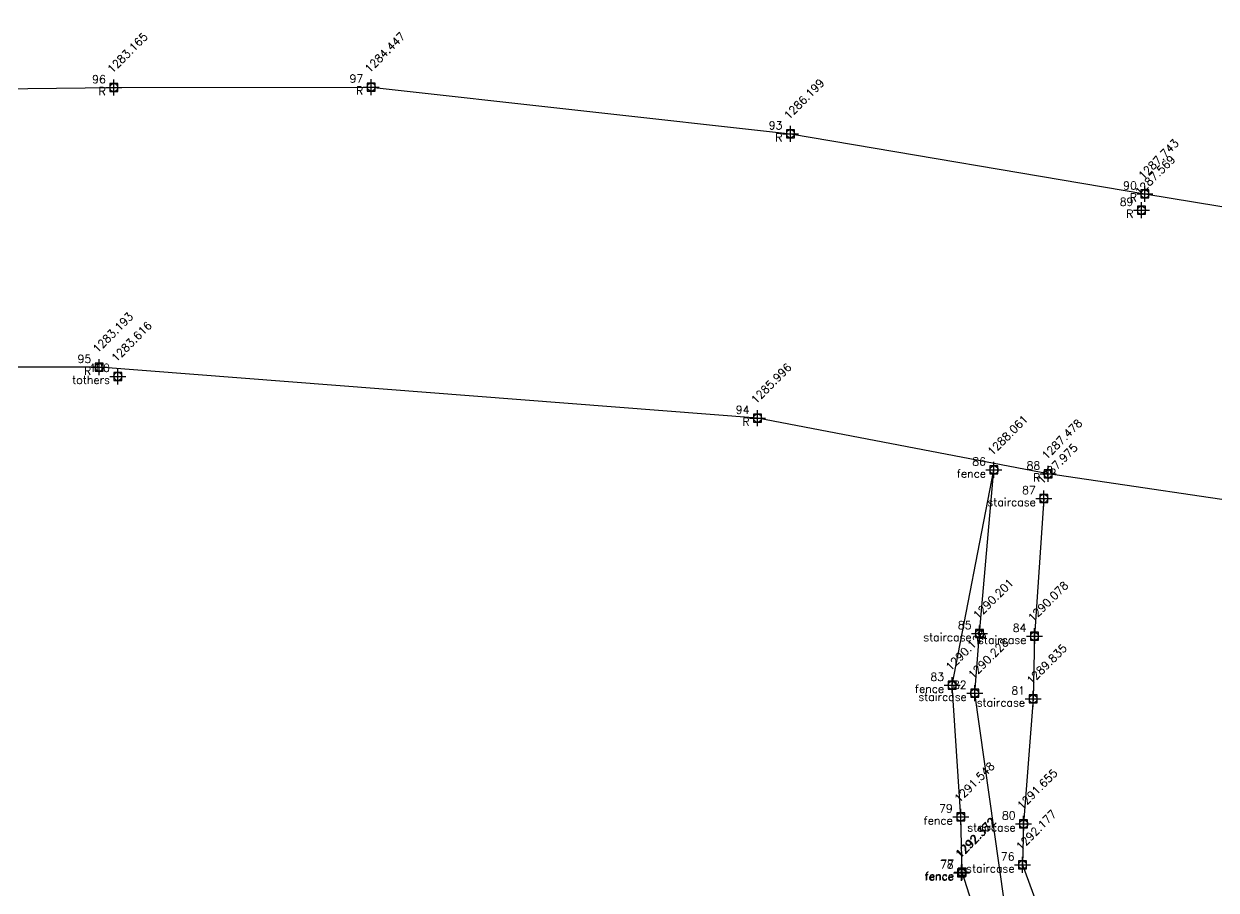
# Model space of a CAD drawing. Header units: metres. Extents: x 345912 to 349030, y 3061206 to 3061792.
# Drawn here: x 347486.64 to 347523.89, y 3061680.78 to 3061707.85 of the extents above; entities that cross this region are included whole.
import ezdxf
from ezdxf.enums import TextEntityAlignment as Align

# ---------------------------------------------------------------- set-up
doc = ezdxf.new("R2010")
doc.units = ezdxf.units.M
doc.header["$MEASUREMENT"] = 0
doc.header["$PDMODE"] = 98
doc.header["$PDSIZE"] = 0.25
for name, color, linetype in [('Features', 5, 'Continuous'), ('fence', 170, 'Continuous'), ('Points', 7, 'Continuous'), ('Points-ELV', 6, 'Continuous'), ('Points-NUM', 4, 'Continuous'), ('Points-TXT', 3, 'Continuous'), ('R', 1, 'Continuous'), ('staircase', 151, 'Continuous'), ('tothers', 7, 'Continuous')]:
    doc.layers.add(name, color=color, linetype=linetype)
doc.styles.add('romans', font='romans.shx')
doc.linetypes.add('FENCELINE2', pattern='A,0.25,-0.1,[132,ltypeshp.shx,S=0.1,R=0,X=-0.1,Y=0],-0.1,1', length=1.45)
picture_1 = doc.add_image_def('image1.jpg', size_in_pixel=(3507, 4960))

# ---------------------------------------------------------------- blocks, each defined once
blk = doc.blocks.new('POINTS')
at = {"layer": 'Points'}
blk.add_line((0, 0), (0, 0), dxfattribs=at)
blk.add_point((0, 0), dxfattribs=at)
at = {"layer": 'Points-ELV', "style": 'romans'}
blk.add_attdef('ELEV', text='', height=1, rotation=45, dxfattribs=at).set_placement((0, 0), align=Align.BOTTOM_LEFT)
at = {"layer": 'Points-NUM', "style": 'romans'}
blk.add_attdef('PTNUM', text='', height=1, dxfattribs=at).set_placement((0, 0), align=Align.BOTTOM_RIGHT)
at = {"layer": 'Points-TXT', "style": 'romans'}
blk.add_attdef('DESC', text='', height=1, dxfattribs=at).set_placement((0, 0), align=Align.BOTTOM_RIGHT)
blk = doc.blocks.new('dh')
at = {"layer": 'fence', "linetype": 'FENCELINE2'}
blk.add_lwpolyline([(346625.691, 3061332.02), (346624.863, 3061334.6), (346624.821, 3061336.327), (346624.55, 3061340.443), (346625.859, 3061347.17)], dxfattribs=at)
at = {"layer": 'R'}
for points in [[(346470.8, 3061337.185), (346474.65, 3061340.185), (346477.595, 3061342.279), (346480.492, 3061344.098), (346484.067, 3061346.193), (346493.109, 3061350.19), (346501.168, 3061352.853), (346507.472, 3061355.156), (346517.062, 3061356.668), (346525.415, 3061357.549), (346531.112, 3061358.336), (346598.36, 3061359.118), (346606.403, 3061359.135), (346619.498, 3061357.676), (346630.573, 3061355.794), (346651.92, 3061352.284)], [(346649.951, 3061343.735), (346627.556, 3061347.044), (346618.472, 3061348.789), (346597.905, 3061350.377), (346531.896, 3061350.384), (346516.74, 3061347.88), (346501.121, 3061344.123), (346497.494, 3061343.302), (346491.76, 3061340.668), (346490.424, 3061339.807), (346485.111, 3061335.573), (346482.366, 3061333.706), (346478.345, 3061331.457)]]:
    blk.add_lwpolyline(points, dxfattribs=at)
at = {"layer": 'staircase'}
for points in [[(346621.045, 3061319.621), (346622.321, 3061321.431), (346624.427, 3061324.445), (346624.899, 3061325.557), (346626.498, 3061328.58), (346626.578, 3061329.56), (346626.636, 3061330.471), (346625.256, 3061340.191), (346625.409, 3061342.057), (346625.859, 3061347.17)], [(346627.415, 3061346.278), (346627.122, 3061341.972), (346627.079, 3061340.012), (346626.786, 3061336.11), (346626.751, 3061334.827), (346628.116, 3061331.113), (346628.816, 3061330.399), (346629.192, 3061329.886), (346629.348, 3061329.497), (346629.45, 3061328.704), (346629.299, 3061328.148), (346629.005, 3061327.77), (346628.462, 3061327.31), (346628.172, 3061327.498), (346626.914, 3061324.994), (346626.087, 3061323.395), (346623.977, 3061320.22), (346623.391, 3061319.004)]]:
    blk.add_lwpolyline(points, dxfattribs=at)
at = {"layer": 'fence', "linetype": 'Continuous'}
ref = blk.add_blockref('POINTS', (346625.859, 3061347.17, 1288.061), dxfattribs=at)
ref.add_attrib('PTNUM', '86', dxfattribs={"layer": 'Points-NUM', "height": 0.25, "style": 'romans'}).set_placement((346625.609, 3061347.2325, 1288.061), align=Align.BOTTOM_RIGHT)
ref.add_attrib('DESC', 'fence', dxfattribs={"layer": 'Points-TXT', "height": 0.25, "style": 'romans'}).set_placement((346625.609, 3061346.8575, 1288.061), align=Align.BOTTOM_RIGHT)
ref.add_attrib('ELEV', '1288.061', dxfattribs={"layer": 'Points-ELV', "height": 0.25, "rotation": 45, "style": 'romans'}).set_placement((346625.859, 3061347.545, 1288.061), align=Align.BOTTOM_LEFT)
ref = blk.add_blockref('POINTS', (346624.55, 3061340.443, 1290.128), dxfattribs=at)
ref.add_attrib('PTNUM', '83', dxfattribs={"layer": 'Points-NUM', "height": 0.25, "style": 'romans'}).set_placement((346624.3, 3061340.5055, 1290.128), align=Align.BOTTOM_RIGHT)
ref.add_attrib('DESC', 'fence', dxfattribs={"layer": 'Points-TXT', "height": 0.25, "style": 'romans'}).set_placement((346624.3, 3061340.1305, 1290.128), align=Align.BOTTOM_RIGHT)
ref.add_attrib('ELEV', '1290.128', dxfattribs={"layer": 'Points-ELV', "height": 0.25, "rotation": 45, "style": 'romans'}).set_placement((346624.55, 3061340.818, 1290.128), align=Align.BOTTOM_LEFT)
ref = blk.add_blockref('POINTS', (346624.821, 3061336.327, 1291.548), dxfattribs=at)
ref.add_attrib('PTNUM', '79', dxfattribs={"layer": 'Points-NUM', "height": 0.25, "style": 'romans'}).set_placement((346624.571, 3061336.3895, 1291.548), align=Align.BOTTOM_RIGHT)
ref.add_attrib('DESC', 'fence', dxfattribs={"layer": 'Points-TXT', "height": 0.25, "style": 'romans'}).set_placement((346624.571, 3061336.0145, 1291.548), align=Align.BOTTOM_RIGHT)
ref.add_attrib('ELEV', '1291.548', dxfattribs={"layer": 'Points-ELV', "height": 0.25, "rotation": 45, "style": 'romans'}).set_placement((346624.821, 3061336.702, 1291.548), align=Align.BOTTOM_LEFT)
ref = blk.add_blockref('POINTS', (346624.849, 3061334.575, 1292.382), dxfattribs=at)
ref.add_attrib('PTNUM', '78', dxfattribs={"layer": 'Points-NUM', "height": 0.25, "style": 'romans'}).set_placement((346624.599, 3061334.6375, 1292.382), align=Align.BOTTOM_RIGHT)
ref.add_attrib('DESC', 'fence', dxfattribs={"layer": 'Points-TXT', "height": 0.25, "style": 'romans'}).set_placement((346624.599, 3061334.2625, 1292.382), align=Align.BOTTOM_RIGHT)
ref.add_attrib('ELEV', '1292.382', dxfattribs={"layer": 'Points-ELV', "height": 0.25, "rotation": 45, "style": 'romans'}).set_placement((346624.849, 3061334.95, 1292.382), align=Align.BOTTOM_LEFT)
ref = blk.add_blockref('POINTS', (346624.863, 3061334.6, 1292.372), dxfattribs=at)
ref.add_attrib('PTNUM', '77', dxfattribs={"layer": 'Points-NUM', "height": 0.25, "style": 'romans'}).set_placement((346624.613, 3061334.6625, 1292.372), align=Align.BOTTOM_RIGHT)
ref.add_attrib('DESC', 'fence', dxfattribs={"layer": 'Points-TXT', "height": 0.25, "style": 'romans'}).set_placement((346624.613, 3061334.2875, 1292.372), align=Align.BOTTOM_RIGHT)
ref.add_attrib('ELEV', '1292.372', dxfattribs={"layer": 'Points-ELV', "height": 0.25, "rotation": 45, "style": 'romans'}).set_placement((346624.863, 3061334.975, 1292.372), align=Align.BOTTOM_LEFT)
at = {"layer": 'R', "linetype": 'Continuous'}
ref = blk.add_blockref('POINTS', (346598.36, 3061359.118, 1283.165), dxfattribs=at)
ref.add_attrib('PTNUM', '96', dxfattribs={"layer": 'Points-NUM', "height": 0.25, "style": 'romans'}).set_placement((346598.11, 3061359.1805, 1283.165), align=Align.BOTTOM_RIGHT)
ref.add_attrib('DESC', 'R', dxfattribs={"layer": 'Points-TXT', "height": 0.25, "style": 'romans'}).set_placement((346598.11, 3061358.8055, 1283.165), align=Align.BOTTOM_RIGHT)
ref.add_attrib('ELEV', '1283.165', dxfattribs={"layer": 'Points-ELV', "height": 0.25, "rotation": 45, "style": 'romans'}).set_placement((346598.36, 3061359.493, 1283.165), align=Align.BOTTOM_LEFT)
ref = blk.add_blockref('POINTS', (346606.403, 3061359.135, 1284.447), dxfattribs=at)
ref.add_attrib('PTNUM', '97', dxfattribs={"layer": 'Points-NUM', "height": 0.25, "style": 'romans'}).set_placement((346606.153, 3061359.1975, 1284.447), align=Align.BOTTOM_RIGHT)
ref.add_attrib('DESC', 'R', dxfattribs={"layer": 'Points-TXT', "height": 0.25, "style": 'romans'}).set_placement((346606.153, 3061358.8225, 1284.447), align=Align.BOTTOM_RIGHT)
ref.add_attrib('ELEV', '1284.447', dxfattribs={"layer": 'Points-ELV', "height": 0.25, "rotation": 45, "style": 'romans'}).set_placement((346606.403, 3061359.51, 1284.447), align=Align.BOTTOM_LEFT)
ref = blk.add_blockref('POINTS', (346619.498, 3061357.676, 1286.199), dxfattribs=at)
ref.add_attrib('PTNUM', '93', dxfattribs={"layer": 'Points-NUM', "height": 0.25, "style": 'romans'}).set_placement((346619.248, 3061357.7385, 1286.199), align=Align.BOTTOM_RIGHT)
ref.add_attrib('DESC', 'R', dxfattribs={"layer": 'Points-TXT', "height": 0.25, "style": 'romans'}).set_placement((346619.248, 3061357.3635, 1286.199), align=Align.BOTTOM_RIGHT)
ref.add_attrib('ELEV', '1286.199', dxfattribs={"layer": 'Points-ELV', "height": 0.25, "rotation": 45, "style": 'romans'}).set_placement((346619.498, 3061358.051, 1286.199), align=Align.BOTTOM_LEFT)
ref = blk.add_blockref('POINTS', (346630.573, 3061355.794, 1287.743), dxfattribs=at)
ref.add_attrib('PTNUM', '90', dxfattribs={"layer": 'Points-NUM', "height": 0.25, "style": 'romans'}).set_placement((346630.323, 3061355.8565, 1287.743), align=Align.BOTTOM_RIGHT)
ref.add_attrib('DESC', 'R', dxfattribs={"layer": 'Points-TXT', "height": 0.25, "style": 'romans'}).set_placement((346630.323, 3061355.4815, 1287.743), align=Align.BOTTOM_RIGHT)
ref.add_attrib('ELEV', '1287.743', dxfattribs={"layer": 'Points-ELV', "height": 0.25, "rotation": 45, "style": 'romans'}).set_placement((346630.573, 3061356.169, 1287.743), align=Align.BOTTOM_LEFT)
ref = blk.add_blockref('POINTS', (346630.464, 3061355.286, 1287.569), dxfattribs=at)
ref.add_attrib('PTNUM', '89', dxfattribs={"layer": 'Points-NUM', "height": 0.25, "style": 'romans'}).set_placement((346630.214, 3061355.3485, 1287.569), align=Align.BOTTOM_RIGHT)
ref.add_attrib('DESC', 'R', dxfattribs={"layer": 'Points-TXT', "height": 0.25, "style": 'romans'}).set_placement((346630.214, 3061354.9735, 1287.569), align=Align.BOTTOM_RIGHT)
ref.add_attrib('ELEV', '1287.569', dxfattribs={"layer": 'Points-ELV', "height": 0.25, "rotation": 45, "style": 'romans'}).set_placement((346630.464, 3061355.661, 1287.569), align=Align.BOTTOM_LEFT)
ref = blk.add_blockref('POINTS', (346597.905, 3061350.377, 1283.193), dxfattribs=at)
ref.add_attrib('PTNUM', '95', dxfattribs={"layer": 'Points-NUM', "height": 0.25, "style": 'romans'}).set_placement((346597.655, 3061350.4395, 1283.193), align=Align.BOTTOM_RIGHT)
ref.add_attrib('DESC', 'R', dxfattribs={"layer": 'Points-TXT', "height": 0.25, "style": 'romans'}).set_placement((346597.655, 3061350.0645, 1283.193), align=Align.BOTTOM_RIGHT)
ref.add_attrib('ELEV', '1283.193', dxfattribs={"layer": 'Points-ELV', "height": 0.25, "rotation": 45, "style": 'romans'}).set_placement((346597.905, 3061350.752, 1283.193), align=Align.BOTTOM_LEFT)
ref = blk.add_blockref('POINTS', (346618.472, 3061348.789, 1285.996), dxfattribs=at)
ref.add_attrib('PTNUM', '94', dxfattribs={"layer": 'Points-NUM', "height": 0.25, "style": 'romans'}).set_placement((346618.222, 3061348.8515, 1285.996), align=Align.BOTTOM_RIGHT)
ref.add_attrib('DESC', 'R', dxfattribs={"layer": 'Points-TXT', "height": 0.25, "style": 'romans'}).set_placement((346618.222, 3061348.4765, 1285.996), align=Align.BOTTOM_RIGHT)
ref.add_attrib('ELEV', '1285.996', dxfattribs={"layer": 'Points-ELV', "height": 0.25, "rotation": 45, "style": 'romans'}).set_placement((346618.472, 3061349.164, 1285.996), align=Align.BOTTOM_LEFT)
ref = blk.add_blockref('POINTS', (346627.556, 3061347.044, 1287.478), dxfattribs=at)
ref.add_attrib('PTNUM', '88', dxfattribs={"layer": 'Points-NUM', "height": 0.25, "style": 'romans'}).set_placement((346627.306, 3061347.1065, 1287.478), align=Align.BOTTOM_RIGHT)
ref.add_attrib('DESC', 'R', dxfattribs={"layer": 'Points-TXT', "height": 0.25, "style": 'romans'}).set_placement((346627.306, 3061346.7315, 1287.478), align=Align.BOTTOM_RIGHT)
ref.add_attrib('ELEV', '1287.478', dxfattribs={"layer": 'Points-ELV', "height": 0.25, "rotation": 45, "style": 'romans'}).set_placement((346627.556, 3061347.419, 1287.478), align=Align.BOTTOM_LEFT)
at = {"layer": 'staircase', "linetype": 'Continuous'}
ref = blk.add_blockref('POINTS', (346627.415, 3061346.278, 1287.975), dxfattribs=at)
ref.add_attrib('PTNUM', '87', dxfattribs={"layer": 'Points-NUM', "height": 0.25, "style": 'romans'}).set_placement((346627.165, 3061346.3405, 1287.975), align=Align.BOTTOM_RIGHT)
ref.add_attrib('DESC', 'staircase', dxfattribs={"layer": 'Points-TXT', "height": 0.25, "style": 'romans'}).set_placement((346627.165, 3061345.9655, 1287.975), align=Align.BOTTOM_RIGHT)
ref.add_attrib('ELEV', '1287.975', dxfattribs={"layer": 'Points-ELV', "height": 0.25, "rotation": 45, "style": 'romans'}).set_placement((346627.415, 3061346.653, 1287.975), align=Align.BOTTOM_LEFT)
ref = blk.add_blockref('POINTS', (346625.409, 3061342.057, 1290.201), dxfattribs=at)
ref.add_attrib('PTNUM', '85', dxfattribs={"layer": 'Points-NUM', "height": 0.25, "style": 'romans'}).set_placement((346625.159, 3061342.1195, 1290.201), align=Align.BOTTOM_RIGHT)
ref.add_attrib('DESC', 'staircase', dxfattribs={"layer": 'Points-TXT', "height": 0.25, "style": 'romans'}).set_placement((346625.159, 3061341.7445, 1290.201), align=Align.BOTTOM_RIGHT)
ref.add_attrib('ELEV', '1290.201', dxfattribs={"layer": 'Points-ELV', "height": 0.25, "rotation": 45, "style": 'romans'}).set_placement((346625.409, 3061342.432, 1290.201), align=Align.BOTTOM_LEFT)
ref = blk.add_blockref('POINTS', (346627.122, 3061341.972, 1290.078), dxfattribs=at)
ref.add_attrib('PTNUM', '84', dxfattribs={"layer": 'Points-NUM', "height": 0.25, "style": 'romans'}).set_placement((346626.872, 3061342.0345, 1290.078), align=Align.BOTTOM_RIGHT)
ref.add_attrib('DESC', 'staircase', dxfattribs={"layer": 'Points-TXT', "height": 0.25, "style": 'romans'}).set_placement((346626.872, 3061341.6595, 1290.078), align=Align.BOTTOM_RIGHT)
ref.add_attrib('ELEV', '1290.078', dxfattribs={"layer": 'Points-ELV', "height": 0.25, "rotation": 45, "style": 'romans'}).set_placement((346627.122, 3061342.347, 1290.078), align=Align.BOTTOM_LEFT)
ref = blk.add_blockref('POINTS', (346625.256, 3061340.191, 1290.228), dxfattribs=at)
ref.add_attrib('PTNUM', '82', dxfattribs={"layer": 'Points-NUM', "height": 0.25, "style": 'romans'}).set_placement((346625.006, 3061340.2535, 1290.228), align=Align.BOTTOM_RIGHT)
ref.add_attrib('DESC', 'staircase', dxfattribs={"layer": 'Points-TXT', "height": 0.25, "style": 'romans'}).set_placement((346625.006, 3061339.8785, 1290.228), align=Align.BOTTOM_RIGHT)
ref.add_attrib('ELEV', '1290.228', dxfattribs={"layer": 'Points-ELV', "height": 0.25, "rotation": 45, "style": 'romans'}).set_placement((346625.256, 3061340.566, 1290.228), align=Align.BOTTOM_LEFT)
ref = blk.add_blockref('POINTS', (346627.079, 3061340.012, 1289.835), dxfattribs=at)
ref.add_attrib('PTNUM', '81', dxfattribs={"layer": 'Points-NUM', "height": 0.25, "style": 'romans'}).set_placement((346626.829, 3061340.0745, 1289.835), align=Align.BOTTOM_RIGHT)
ref.add_attrib('DESC', 'staircase', dxfattribs={"layer": 'Points-TXT', "height": 0.25, "style": 'romans'}).set_placement((346626.829, 3061339.6995, 1289.835), align=Align.BOTTOM_RIGHT)
ref.add_attrib('ELEV', '1289.835', dxfattribs={"layer": 'Points-ELV', "height": 0.25, "rotation": 45, "style": 'romans'}).set_placement((346627.079, 3061340.387, 1289.835), align=Align.BOTTOM_LEFT)
ref = blk.add_blockref('POINTS', (346626.786, 3061336.11, 1291.655), dxfattribs=at)
ref.add_attrib('PTNUM', '80', dxfattribs={"layer": 'Points-NUM', "height": 0.25, "style": 'romans'}).set_placement((346626.536, 3061336.1725, 1291.655), align=Align.BOTTOM_RIGHT)
ref.add_attrib('DESC', 'staircase', dxfattribs={"layer": 'Points-TXT', "height": 0.25, "style": 'romans'}).set_placement((346626.536, 3061335.7975, 1291.655), align=Align.BOTTOM_RIGHT)
ref.add_attrib('ELEV', '1291.655', dxfattribs={"layer": 'Points-ELV', "height": 0.25, "rotation": 45, "style": 'romans'}).set_placement((346626.786, 3061336.485, 1291.655), align=Align.BOTTOM_LEFT)
ref = blk.add_blockref('POINTS', (346626.751, 3061334.827, 1292.177), dxfattribs=at)
ref.add_attrib('PTNUM', '76', dxfattribs={"layer": 'Points-NUM', "height": 0.25, "style": 'romans'}).set_placement((346626.501, 3061334.8895, 1292.177), align=Align.BOTTOM_RIGHT)
ref.add_attrib('DESC', 'staircase', dxfattribs={"layer": 'Points-TXT', "height": 0.25, "style": 'romans'}).set_placement((346626.501, 3061334.5145, 1292.177), align=Align.BOTTOM_RIGHT)
ref.add_attrib('ELEV', '1292.177', dxfattribs={"layer": 'Points-ELV', "height": 0.25, "rotation": 45, "style": 'romans'}).set_placement((346626.751, 3061335.202, 1292.177), align=Align.BOTTOM_LEFT)
at = {"layer": 'tothers', "linetype": 'Continuous'}
ref = blk.add_blockref('POINTS', (346598.487, 3061350.095, 1283.616), dxfattribs=at)
ref.add_attrib('PTNUM', '100', dxfattribs={"layer": 'Points-NUM', "height": 0.25, "style": 'romans'}).set_placement((346598.237, 3061350.1575, 1283.616), align=Align.BOTTOM_RIGHT)
ref.add_attrib('DESC', 'tothers', dxfattribs={"layer": 'Points-TXT', "height": 0.25, "style": 'romans'}).set_placement((346598.237, 3061349.7825, 1283.616), align=Align.BOTTOM_RIGHT)
ref.add_attrib('ELEV', '1283.616', dxfattribs={"layer": 'Points-ELV', "height": 0.25, "rotation": 45, "style": 'romans'}).set_placement((346598.487, 3061350.47, 1283.616), align=Align.BOTTOM_LEFT)

msp = doc.modelspace()

# ---------------------------------------------------------------- block references
at = {"layer": 'Features'}
msp.add_blockref('dh', (891.09142, 346.74432), dxfattribs=at)

# ---------------------------------------------------------------- pictures from other files: only their frames are drawn
image = msp.add_image(picture_1, insert=(347287.99527, 3061288.16493), size_in_units=(356.3112, 503.936), dxfattribs=at)
image.dxf.flags = 7

doc.saveas('drawing.dxf')
